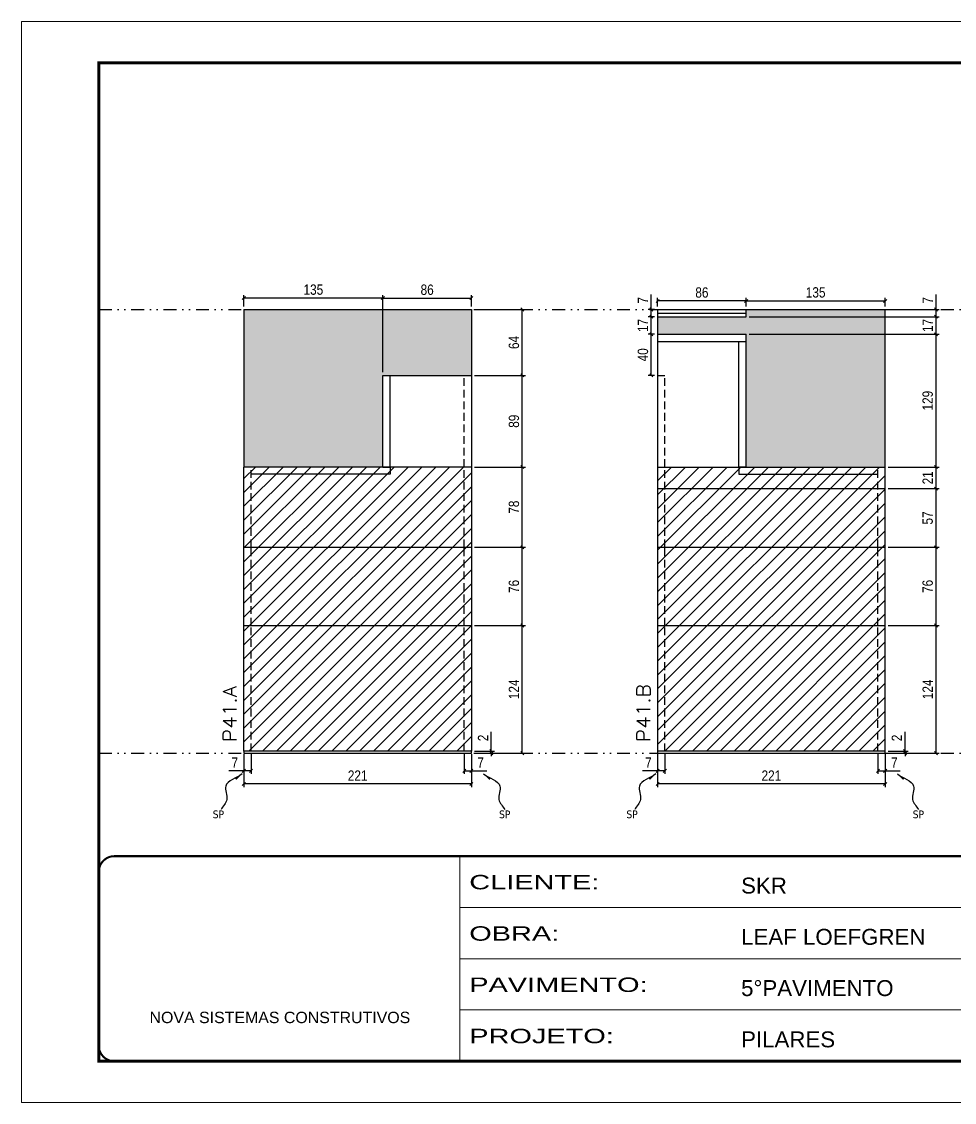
# Model space of a CAD drawing. Extents: x 14400 to 27878, y -21631 to 6985.
# Drawn here: x 17583 to 18489, y -7848 to -6798 of the extents above; entities that cross this region are included whole.
import ezdxf

# ---------------------------------------------------------------- set-up
doc = ezdxf.new("R2010")
doc.units = 0
for name, pattern in [('CONTINUO', [0]), ('DASHED', [0.75, 0.5, -0.25]), ('DIVIDE2', [0.625, 0.25, -0.125, 0, -0.125, 0, -0.125]), ('HIDDEN', [0.375, 0.25, -0.125])]:
    doc.linetypes.add(name, pattern=pattern)
for name, color, linetype in [('COTA', 241, 'Continuous'), ('Nível', 160, 'Continuous'), ('Painéis', 200, 'Continuous'), ('SARR_2.2x7', 40, 'Continuous'), ('Sarrafo de Pressão', 42, 'HIDDEN'), ('texto', 7, 'Continuous')]:
    doc.layers.add(name, color=color, linetype=linetype)
for name, color, linetype, lineweight in [('Folhas', 255, 'Continuous', 9), ('Hachura', 251, 'Continuous', 9), ('SARRAFO DE PRESSAO', 251, 'DASHED', 9), ('Texto Seção', 7, 'Continuous', 15)]:
    doc.layers.add(name, color=color, linetype=linetype, lineweight=lineweight)
doc.styles.add('ARIAL', font='arial.ttf')
doc.styles.add('COTA TECNICA', font='techl___.ttf', dxfattribs={"height": 10})
doc.styles.add('COTA TECNICA-50', font='techl___.ttf', dxfattribs={"height": 10})
doc.styles.add('REGUA-120', font='ROMANS.shx', dxfattribs={"height": 15})
doc.styles.get("Standard").update_dxf_attribs({"font": 'arial.ttf'})
doc.styles.add('Tecnologia', font='')
doc.styles.get('Tecnologia').set_extended_font_data('Forgotten Futurist')
doc.dimstyles.new('COTA PAINEL-50', dxfattribs={"dimtxt": 10, "dimasz": 3, "dimexe": 3, "dimexo": 3, "dimgap": 3, "dimtad": 1, "dimdec": 1, "dimzin": 12, "dimdsep": 46, "dimtxsty": 'COTA TECNICA-50', "dimblk1": 'OBLIQUE', "dimblk2": 'OBLIQUE', "dimsah": 1, "dimcen": 0.9, "dimclrd": 4, "dimclre": 4, "dimclrt": 240, "dimadec": 1, "dimazin": 3, "dimtfac": 1, "dimtdec": 1, "dimtmove": 0, "dimatfit": 3, "dimfxl": 1, "dimtolj": 1, "dimtzin": 12, "dimarcsym": 0})
doc.dimstyles.new('PAINEL', dxfattribs={"dimtxt": 10, "dimasz": 3, "dimexe": 3, "dimexo": 3, "dimgap": 3, "dimtad": 1, "dimdec": 1, "dimzin": 12, "dimdsep": 46, "dimtxsty": 'COTA TECNICA', "dimblk1": 'OBLIQUE', "dimblk2": 'OBLIQUE', "dimsah": 1, "dimcen": 0.9, "dimclrd": 4, "dimclre": 4, "dimclrt": 240, "dimadec": 1, "dimazin": 3, "dimtfac": 1, "dimtdec": 1, "dimtmove": 0, "dimatfit": 3, "dimfxl": 1, "dimtolj": 1, "dimtzin": 12, "dimarcsym": 0})
doc.dimstyles.get("Standard").update_dxf_attribs({"dimtxt": 0.18, "dimasz": 0.18, "dimexe": 0.18, "dimexo": 0.0625, "dimgap": 0.09, "dimtad": 0, "dimtih": 1, "dimtoh": 1, "dimdec": 4, "dimzin": 0, "dimdsep": 46, "dimtxsty": 'Standard', "dimcen": 0.09, "dimadec": 0, "dimazin": 0, "dimtfac": 1, "dimtdec": 4, "dimtofl": 0, "dimtmove": 0, "dimatfit": 3, "dimfxl": 1, "dimtolj": 1, "dimtzin": 0, "dimarcsym": 0})

# ---------------------------------------------------------------- blocks, each defined once
blk = doc.blocks.new('9999999999')
at = {"color": 30, "linetype": 'CONTINUO'}
for p, q in [((98564.6, 34230.2), (98564.6, 34429.4)), ((98564.6, 34379.6), (99584, 34379.6)), ((98564.6, 34329.8), (99488, 34329.8)), ((98564.6, 34280), (99488, 34280))]:
    blk.add_line(p, q, dxfattribs=at)
at = {"color": 30, "linetype": 'CONTINUO', "const_width": 2}
blk.add_lwpolyline([(99584, 34230.2), (99584, 34414.4, 0.414214), (99569, 34429.4), (98229, 34429.4, 0.414214), (98214, 34414.4), (98214, 34245.2, 0.414214), (98229, 34230.2), (99584, 34230.2)], format="xyb", dxfattribs=at)
at = {"layer": 'Folhas'}
blk.add_lwpolyline([(98139, 34190.2), (99624, 34190.2), (99624, 35240.2), (98139, 35240.2)], close=True, dxfattribs=at)
at = {"layer": 'Folhas', "color": 30, "const_width": 3}
blk.add_lwpolyline([(98214, 34230.2), (99584, 34230.2), (99584, 35200.2), (98214, 35200.2)], close=True, dxfattribs=at)
at = {"color": 7, "linetype": 'Continuous', "ltscale": 5, "style": 'ARIAL'}
for s, height, p in [('SKR', 15.48, (98837.7, 34393.1)), ('LEAF LOEFGREN', 15.483, (98837.7, 34343.3)), ('5°PAVIMENTO', 15.483, (98837.7, 34293.5)), ('NOVA SISTEMAS CONSTRUTIVOS', 11.059, (98263.2, 34267.2)), ('PILARES', 15.48, (98837.7, 34243.7))]:
    blk.add_text(s, height=height, dxfattribs=at).set_placement(p)
at = {"layer": 'Folhas', "color": 7, "style": 'Tecnologia', "width": 1.5}
for s, p in [('CLIENTE:', (98573.7, 34397.2)), ('OBRA:', (98573.7, 34347.3)), ('PAVIMENTO:', (98573.7, 34297.5)), ('PROJETO:', (98573.7, 34247.7))]:
    blk.add_text(s, height=14, dxfattribs=at).set_placement(p)
blk = doc.blocks.new('_Oblique')
at = {"color": 0, "linetype": 'ByBlock', "lineweight": -2}
blk.add_line((-0.5, -0.5), (0.5, 0.5), dxfattribs=at)
blk = doc.blocks.new('*D4165')
at = {"layer": 'COTA', "color": 4, "lineweight": -2, "transparency": 16777216}
for p, q in [((17799.3, -7509.9), (17799.3, -7541.8)), ((18020.3, -7509.9), (18020.3, -7541.8)), ((18020.3, -7538.8), (17799.3, -7538.8))]:
    blk.add_line(p, q, dxfattribs=at)
at = {"layer": 'Defpoints', "color": 0, "transparency": 16777216}
for p in [(17799.3, -7506.9), (18020.3, -7506.9), (17799.3, -7538.8)]:
    blk.add_point(p, dxfattribs=at)
at = {"layer": 'COTA', "color": 4, "lineweight": -2, "transparency": 16777216, "xscale": 3, "yscale": 3, "zscale": 3, "rotation": 180}
blk.add_blockref('_Oblique', (17799.3, -7538.8), dxfattribs=at)
at = {"layer": 'COTA', "color": 4, "lineweight": -2, "transparency": 16777216, "xscale": 3, "yscale": 3, "zscale": 3}
blk.add_blockref('_Oblique', (18020.3, -7538.8), dxfattribs=at)
at = {"layer": 'COTA', "color": 240, "transparency": 16777216, "insert": (17909.8, -7530.7), "char_height": 10, "attachment_point": 5, "style": 'COTA TECNICA'}
blk.add_mtext('\\A1;221', dxfattribs=at)
blk = doc.blocks.new('*D4166')
at = {"layer": 'COTA', "color": 4, "lineweight": -2, "transparency": 16777216}
for p, q in [((18013.3, -7509.9), (18013.3, -7529.1)), ((18020.3, -7511.9), (18020.3, -7529.1)), ((18013.3, -7526.1), (18020.3, -7526.1)), ((18020.3, -7526.1), (18035.1, -7526.1))]:
    blk.add_line(p, q, dxfattribs=at)
at = {"layer": 'Defpoints', "color": 0, "transparency": 16777216}
for p in [(18013.3, -7506.9), (18020.3, -7508.9), (18020.3, -7526.1)]:
    blk.add_point(p, dxfattribs=at)
at = {"layer": 'COTA', "color": 4, "lineweight": -2, "transparency": 16777216, "xscale": 3, "yscale": 3, "zscale": 3, "rotation": 180}
blk.add_blockref('_Oblique', (18013.3, -7526.1), dxfattribs=at)
at = {"layer": 'COTA', "color": 4, "lineweight": -2, "transparency": 16777216, "xscale": 3, "yscale": 3, "zscale": 3}
blk.add_blockref('_Oblique', (18020.3, -7526.1), dxfattribs=at)
at = {"layer": 'COTA', "color": 240, "transparency": 16777216, "insert": (18029.2, -7518.1), "char_height": 10, "attachment_point": 5, "style": 'COTA TECNICA-50'}
blk.add_mtext('\\A1;7', dxfattribs=at)
blk = doc.blocks.new('*D4167')
at = {"layer": 'COTA', "color": 4, "lineweight": -2, "transparency": 16777216}
for p, q in [((17799.3, -7511.9), (17799.3, -7529.1)), ((17806.3, -7509.9), (17806.3, -7529.1)), ((17799.3, -7526.1), (17784.6, -7526.1)), ((17806.3, -7526.1), (17799.3, -7526.1))]:
    blk.add_line(p, q, dxfattribs=at)
at = {"layer": 'Defpoints', "color": 0, "transparency": 16777216}
for p in [(17806.3, -7506.9), (17799.3, -7508.9), (17799.3, -7526.1)]:
    blk.add_point(p, dxfattribs=at)
at = {"layer": 'COTA', "color": 4, "lineweight": -2, "transparency": 16777216, "xscale": 3, "yscale": 3, "zscale": 3, "rotation": 180}
blk.add_blockref('_Oblique', (17799.3, -7526.1), dxfattribs=at)
at = {"layer": 'COTA', "color": 4, "lineweight": -2, "transparency": 16777216, "xscale": 3, "yscale": 3, "zscale": 3}
blk.add_blockref('_Oblique', (17806.3, -7526.1), dxfattribs=at)
at = {"layer": 'COTA', "color": 240, "transparency": 16777216, "insert": (17790.5, -7518.1), "char_height": 10, "attachment_point": 5, "style": 'COTA TECNICA-50'}
blk.add_mtext('\\A1;7', dxfattribs=at)
blk = doc.blocks.new('*D4168')
at = {"layer": 'COTA', "color": 4, "lineweight": -2, "transparency": 16777216}
for p, q in [((18039.6, -7506.9), (18039.6, -7488.1)), ((18023.3, -7506.9), (18042.6, -7506.9)), ((18039.6, -7508.9), (18039.6, -7506.9)), ((18023.3, -7508.9), (18042.6, -7508.9)), ((18039.6, -7508.9), (18039.6, -7511.9))]:
    blk.add_line(p, q, dxfattribs=at)
at = {"layer": 'Defpoints', "color": 0, "transparency": 16777216}
for p in [(18020.3, -7506.9), (18020.3, -7508.9), (18039.6, -7508.9)]:
    blk.add_point(p, dxfattribs=at)
at = {"layer": 'COTA', "color": 4, "lineweight": -2, "transparency": 16777216, "xscale": 3, "yscale": 3, "zscale": 3}
for p, rotation in [((18039.6, -7506.9), 270), ((18039.6, -7508.9), 90)]:
    blk.add_blockref('_Oblique', p, dxfattribs=dict(at, rotation=rotation))
at = {"layer": 'COTA', "color": 240, "transparency": 16777216, "insert": (18031.6, -7494.1), "char_height": 10, "attachment_point": 5, "rotation": 90, "style": 'COTA TECNICA-50'}
blk.add_mtext('\\A1;2', dxfattribs=at)
blk = doc.blocks.new('*D4169')
at = {"layer": 'COTA', "color": 4, "linetype": 'ByBlock', "lineweight": -2, "transparency": 16777216}
for p, q in [((18023.3, -7384.9), (18072.7, -7384.9)), ((18069.7, -7508.9), (18069.7, -7384.9)), ((18023.3, -7508.9), (18072.7, -7508.9))]:
    blk.add_line(p, q, dxfattribs=at)
at = {"layer": 'Defpoints', "color": 0, "linetype": 'ByBlock', "transparency": 16777216}
for p in [(18020.3, -7384.9), (18069.7, -7384.9), (18020.3, -7508.9)]:
    blk.add_point(p, dxfattribs=at)
at = {"layer": 'COTA', "color": 4, "linetype": 'ByBlock', "lineweight": -2, "transparency": 16777216, "xscale": 3, "yscale": 3, "zscale": 3}
for p, rotation in [((18069.7, -7384.9), 90), ((18069.7, -7508.9), 270)]:
    blk.add_blockref('_Oblique', p, dxfattribs=dict(at, rotation=rotation))
at = {"layer": 'COTA', "color": 240, "linetype": 'ByBlock', "transparency": 16777216, "insert": (18061.6, -7446.9), "char_height": 10, "attachment_point": 5, "rotation": 90, "style": 'COTA TECNICA'}
blk.add_mtext('\\A1;124', dxfattribs=at)
blk = doc.blocks.new('*D4170')
at = {"layer": 'COTA', "color": 4, "lineweight": -2, "transparency": 16777216}
for p, q in [((18023.3, -7308.9), (18072.7, -7308.9)), ((18069.7, -7384.9), (18069.7, -7308.9)), ((18023.3, -7384.9), (18072.7, -7384.9))]:
    blk.add_line(p, q, dxfattribs=at)
at = {"layer": 'Defpoints', "color": 0, "transparency": 16777216}
for p in [(18020.3, -7308.9), (18069.7, -7308.9), (18020.3, -7384.9)]:
    blk.add_point(p, dxfattribs=at)
at = {"layer": 'COTA', "color": 4, "lineweight": -2, "transparency": 16777216, "xscale": 3, "yscale": 3, "zscale": 3}
for p, rotation in [((18069.7, -7308.9), 90), ((18069.7, -7384.9), 270)]:
    blk.add_blockref('_Oblique', p, dxfattribs=dict(at, rotation=rotation))
at = {"layer": 'COTA', "color": 240, "transparency": 16777216, "insert": (18061.6, -7346.9), "char_height": 10, "attachment_point": 5, "rotation": 90, "style": 'COTA TECNICA'}
blk.add_mtext('\\A1;76', dxfattribs=at)
blk = doc.blocks.new('*D4175')
at = {"layer": 'COTA', "color": 4, "lineweight": -2, "transparency": 16777216}
for p, q in [((18023.3, -7230.9), (18072.7, -7230.9)), ((18069.7, -7308.9), (18069.7, -7230.9)), ((18023.3, -7308.9), (18072.7, -7308.9))]:
    blk.add_line(p, q, dxfattribs=at)
at = {"layer": 'Defpoints', "color": 0, "transparency": 16777216}
for p in [(18020.3, -7230.9), (18069.7, -7230.9), (18020.3, -7308.9)]:
    blk.add_point(p, dxfattribs=at)
at = {"layer": 'COTA', "color": 4, "lineweight": -2, "transparency": 16777216, "xscale": 3, "yscale": 3, "zscale": 3}
for p, rotation in [((18069.7, -7230.9), 90), ((18069.7, -7308.9), 270)]:
    blk.add_blockref('_Oblique', p, dxfattribs=dict(at, rotation=rotation))
at = {"layer": 'COTA', "color": 240, "transparency": 16777216, "insert": (18061.6, -7269.9), "char_height": 10, "attachment_point": 5, "rotation": 90, "style": 'COTA TECNICA'}
blk.add_mtext('\\A1;78', dxfattribs=at)
blk = doc.blocks.new('*D4171')
at = {"layer": 'COTA', "color": 4, "lineweight": -2, "transparency": 16777216}
for p, q in [((18023.3, -7077.9), (18072.7, -7077.9)), ((18069.7, -7141.9), (18069.7, -7077.9)), ((18023.3, -7141.9), (18072.7, -7141.9))]:
    blk.add_line(p, q, dxfattribs=at)
at = {"layer": 'Defpoints', "color": 0, "transparency": 16777216}
for p in [(18020.3, -7077.9), (18069.7, -7077.9), (18020.3, -7141.9)]:
    blk.add_point(p, dxfattribs=at)
at = {"layer": 'COTA', "color": 4, "lineweight": -2, "transparency": 16777216, "xscale": 3, "yscale": 3, "zscale": 3}
for p, rotation in [((18069.7, -7077.9), 90), ((18069.7, -7141.9), 270)]:
    blk.add_blockref('_Oblique', p, dxfattribs=dict(at, rotation=rotation))
at = {"layer": 'COTA', "color": 240, "transparency": 16777216, "insert": (18061.6, -7109.9), "char_height": 10, "attachment_point": 5, "rotation": 90, "style": 'COTA TECNICA'}
blk.add_mtext('\\A1;64', dxfattribs=at)
blk = doc.blocks.new('*D4172')
at = {"layer": 'COTA', "color": 4, "lineweight": -2, "transparency": 16777216}
for p, q in [((17799.3, -7074.9), (17799.3, -7063.8)), ((17934.3, -7138.9), (17934.3, -7063.8)), ((17934.3, -7066.8), (17799.3, -7066.8))]:
    blk.add_line(p, q, dxfattribs=at)
at = {"layer": 'Defpoints', "color": 0, "transparency": 16777216}
for p in [(17799.3, -7066.8), (17799.3, -7077.9), (17934.3, -7141.9)]:
    blk.add_point(p, dxfattribs=at)
at = {"layer": 'COTA', "color": 4, "lineweight": -2, "transparency": 16777216, "xscale": 3, "yscale": 3, "zscale": 3, "rotation": 180}
blk.add_blockref('_Oblique', (17799.3, -7066.8), dxfattribs=at)
at = {"layer": 'COTA', "color": 4, "lineweight": -2, "transparency": 16777216, "xscale": 3, "yscale": 3, "zscale": 3}
blk.add_blockref('_Oblique', (17934.3, -7066.8), dxfattribs=at)
at = {"layer": 'COTA', "color": 240, "transparency": 16777216, "insert": (17866.8, -7058.6), "char_height": 10, "attachment_point": 5, "style": 'COTA TECNICA'}
blk.add_mtext('\\A1;135', dxfattribs=at)
blk = doc.blocks.new('*D4173')
at = {"layer": 'COTA', "color": 4, "lineweight": -2, "transparency": 16777216}
for p, q in [((18023.3, -7141.9), (18072.7, -7141.9)), ((18069.7, -7230.9), (18069.7, -7141.9)), ((18023.3, -7230.9), (18072.7, -7230.9))]:
    blk.add_line(p, q, dxfattribs=at)
at = {"layer": 'Defpoints', "color": 0, "transparency": 16777216}
for p in [(18020.3, -7141.9), (18069.7, -7141.9), (18020.3, -7230.9)]:
    blk.add_point(p, dxfattribs=at)
at = {"layer": 'COTA', "color": 4, "lineweight": -2, "transparency": 16777216, "xscale": 3, "yscale": 3, "zscale": 3}
for p, rotation in [((18069.7, -7141.9), 90), ((18069.7, -7230.9), 270)]:
    blk.add_blockref('_Oblique', p, dxfattribs=dict(at, rotation=rotation))
at = {"layer": 'COTA', "color": 240, "transparency": 16777216, "insert": (18061.6, -7186.4), "char_height": 10, "attachment_point": 5, "rotation": 90, "style": 'COTA TECNICA'}
blk.add_mtext('\\A1;89', dxfattribs=at)
blk = doc.blocks.new('*D4174')
at = {"layer": 'COTA', "color": 4, "lineweight": -2, "transparency": 16777216}
for p, q in [((17934.3, -7138.9), (17934.3, -7063.8)), ((18020.3, -7074.9), (18020.3, -7063.8)), ((17934.3, -7066.8), (18020.3, -7066.8))]:
    blk.add_line(p, q, dxfattribs=at)
at = {"layer": 'Defpoints', "color": 0, "transparency": 16777216}
for p in [(18020.3, -7066.8), (18020.3, -7077.9), (17934.3, -7141.9)]:
    blk.add_point(p, dxfattribs=at)
at = {"layer": 'COTA', "color": 4, "lineweight": -2, "transparency": 16777216, "xscale": 3, "yscale": 3, "zscale": 3, "rotation": 180}
blk.add_blockref('_Oblique', (17934.3, -7066.8), dxfattribs=at)
at = {"layer": 'COTA', "color": 4, "lineweight": -2, "transparency": 16777216, "xscale": 3, "yscale": 3, "zscale": 3}
blk.add_blockref('_Oblique', (18020.3, -7066.8), dxfattribs=at)
at = {"layer": 'COTA', "color": 240, "transparency": 16777216, "insert": (17977.3, -7058.7), "char_height": 10, "attachment_point": 5, "style": 'COTA TECNICA'}
blk.add_mtext('\\A1;86', dxfattribs=at)
blk = doc.blocks.new('*D4176')
at = {"layer": 'COTA', "color": 4, "lineweight": -2, "transparency": 16777216}
for p, q in [((18201.1, -7509.9), (18201.1, -7541.8)), ((18422.1, -7509.9), (18422.1, -7541.8)), ((18422.1, -7538.8), (18201.1, -7538.8))]:
    blk.add_line(p, q, dxfattribs=at)
at = {"layer": 'Defpoints', "color": 0, "transparency": 16777216}
for p in [(18201.1, -7506.9), (18422.1, -7506.9), (18201.1, -7538.8)]:
    blk.add_point(p, dxfattribs=at)
at = {"layer": 'COTA', "color": 4, "lineweight": -2, "transparency": 16777216, "xscale": 3, "yscale": 3, "zscale": 3, "rotation": 180}
blk.add_blockref('_Oblique', (18201.1, -7538.8), dxfattribs=at)
at = {"layer": 'COTA', "color": 4, "lineweight": -2, "transparency": 16777216, "xscale": 3, "yscale": 3, "zscale": 3}
blk.add_blockref('_Oblique', (18422.1, -7538.8), dxfattribs=at)
at = {"layer": 'COTA', "color": 240, "transparency": 16777216, "insert": (18311.6, -7530.7), "char_height": 10, "attachment_point": 5, "style": 'COTA TECNICA'}
blk.add_mtext('\\A1;221', dxfattribs=at)
blk = doc.blocks.new('*D4177')
at = {"layer": 'COTA', "color": 4, "lineweight": -2, "transparency": 16777216}
for p, q in [((18415.1, -7509.9), (18415.1, -7529.1)), ((18422.1, -7511.9), (18422.1, -7529.1)), ((18415.1, -7526.1), (18422.1, -7526.1)), ((18422.1, -7526.1), (18436.8, -7526.1))]:
    blk.add_line(p, q, dxfattribs=at)
at = {"layer": 'Defpoints', "color": 0, "transparency": 16777216}
for p in [(18415.1, -7506.9), (18422.1, -7508.9), (18422.1, -7526.1)]:
    blk.add_point(p, dxfattribs=at)
at = {"layer": 'COTA', "color": 4, "lineweight": -2, "transparency": 16777216, "xscale": 3, "yscale": 3, "zscale": 3, "rotation": 180}
blk.add_blockref('_Oblique', (18415.1, -7526.1), dxfattribs=at)
at = {"layer": 'COTA', "color": 4, "lineweight": -2, "transparency": 16777216, "xscale": 3, "yscale": 3, "zscale": 3}
blk.add_blockref('_Oblique', (18422.1, -7526.1), dxfattribs=at)
at = {"layer": 'COTA', "color": 240, "transparency": 16777216, "insert": (18431, -7518.1), "char_height": 10, "attachment_point": 5, "style": 'COTA TECNICA-50'}
blk.add_mtext('\\A1;7', dxfattribs=at)
blk = doc.blocks.new('*D4178')
at = {"layer": 'COTA', "color": 4, "lineweight": -2, "transparency": 16777216}
for p, q in [((18201.1, -7511.9), (18201.1, -7529.1)), ((18208.1, -7509.9), (18208.1, -7529.1)), ((18201.1, -7526.1), (18186.4, -7526.1)), ((18208.1, -7526.1), (18201.1, -7526.1))]:
    blk.add_line(p, q, dxfattribs=at)
at = {"layer": 'Defpoints', "color": 0, "transparency": 16777216}
for p in [(18208.1, -7506.9), (18201.1, -7508.9), (18201.1, -7526.1)]:
    blk.add_point(p, dxfattribs=at)
at = {"layer": 'COTA', "color": 4, "lineweight": -2, "transparency": 16777216, "xscale": 3, "yscale": 3, "zscale": 3, "rotation": 180}
blk.add_blockref('_Oblique', (18201.1, -7526.1), dxfattribs=at)
at = {"layer": 'COTA', "color": 4, "lineweight": -2, "transparency": 16777216, "xscale": 3, "yscale": 3, "zscale": 3}
blk.add_blockref('_Oblique', (18208.1, -7526.1), dxfattribs=at)
at = {"layer": 'COTA', "color": 240, "transparency": 16777216, "insert": (18192.2, -7518.1), "char_height": 10, "attachment_point": 5, "style": 'COTA TECNICA-50'}
blk.add_mtext('\\A1;7', dxfattribs=at)
blk = doc.blocks.new('*D4179')
at = {"layer": 'COTA', "color": 4, "lineweight": -2, "transparency": 16777216}
for p, q in [((18441.4, -7506.9), (18441.4, -7488.1)), ((18425.1, -7506.9), (18444.4, -7506.9)), ((18441.4, -7508.9), (18441.4, -7506.9)), ((18425.1, -7508.9), (18444.4, -7508.9)), ((18441.4, -7508.9), (18441.4, -7511.9))]:
    blk.add_line(p, q, dxfattribs=at)
at = {"layer": 'Defpoints', "color": 0, "transparency": 16777216}
for p in [(18422.1, -7506.9), (18422.1, -7508.9), (18441.4, -7508.9)]:
    blk.add_point(p, dxfattribs=at)
at = {"layer": 'COTA', "color": 4, "lineweight": -2, "transparency": 16777216, "xscale": 3, "yscale": 3, "zscale": 3}
for p, rotation in [((18441.4, -7506.9), 270), ((18441.4, -7508.9), 90)]:
    blk.add_blockref('_Oblique', p, dxfattribs=dict(at, rotation=rotation))
at = {"layer": 'COTA', "color": 240, "transparency": 16777216, "insert": (18433.4, -7494.1), "char_height": 10, "attachment_point": 5, "rotation": 90, "style": 'COTA TECNICA-50'}
blk.add_mtext('\\A1;2', dxfattribs=at)
blk = doc.blocks.new('*D4180')
at = {"layer": 'COTA', "color": 4, "linetype": 'ByBlock', "lineweight": -2, "transparency": 16777216}
for p, q in [((18425.1, -7384.9), (18474.5, -7384.9)), ((18471.5, -7508.9), (18471.5, -7384.9)), ((18425.1, -7508.9), (18474.5, -7508.9))]:
    blk.add_line(p, q, dxfattribs=at)
at = {"layer": 'Defpoints', "color": 0, "linetype": 'ByBlock', "transparency": 16777216}
for p in [(18422.1, -7384.9), (18471.5, -7384.9), (18422.1, -7508.9)]:
    blk.add_point(p, dxfattribs=at)
at = {"layer": 'COTA', "color": 4, "linetype": 'ByBlock', "lineweight": -2, "transparency": 16777216, "xscale": 3, "yscale": 3, "zscale": 3}
for p, rotation in [((18471.5, -7384.9), 90), ((18471.5, -7508.9), 270)]:
    blk.add_blockref('_Oblique', p, dxfattribs=dict(at, rotation=rotation))
at = {"layer": 'COTA', "color": 240, "linetype": 'ByBlock', "transparency": 16777216, "insert": (18463.4, -7446.9), "char_height": 10, "attachment_point": 5, "rotation": 90, "style": 'COTA TECNICA'}
blk.add_mtext('\\A1;124', dxfattribs=at)
blk = doc.blocks.new('*D4181')
at = {"layer": 'COTA', "color": 4, "lineweight": -2, "transparency": 16777216}
for p, q in [((18425.1, -7308.9), (18474.5, -7308.9)), ((18471.5, -7384.9), (18471.5, -7308.9)), ((18425.1, -7384.9), (18474.5, -7384.9))]:
    blk.add_line(p, q, dxfattribs=at)
at = {"layer": 'Defpoints', "color": 0, "transparency": 16777216}
for p in [(18422.1, -7308.9), (18471.5, -7308.9), (18422.1, -7384.9)]:
    blk.add_point(p, dxfattribs=at)
at = {"layer": 'COTA', "color": 4, "lineweight": -2, "transparency": 16777216, "xscale": 3, "yscale": 3, "zscale": 3}
for p, rotation in [((18471.5, -7308.9), 90), ((18471.5, -7384.9), 270)]:
    blk.add_blockref('_Oblique', p, dxfattribs=dict(at, rotation=rotation))
at = {"layer": 'COTA', "color": 240, "transparency": 16777216, "insert": (18463.4, -7346.9), "char_height": 10, "attachment_point": 5, "rotation": 90, "style": 'COTA TECNICA'}
blk.add_mtext('\\A1;76', dxfattribs=at)
blk = doc.blocks.new('*D4182')
at = {"layer": 'COTA', "color": 4, "lineweight": -2, "transparency": 16777216}
for p, q in [((18425.1, -7251.9), (18474.5, -7251.9)), ((18471.5, -7308.9), (18471.5, -7251.9)), ((18425.1, -7308.9), (18474.5, -7308.9))]:
    blk.add_line(p, q, dxfattribs=at)
at = {"layer": 'Defpoints', "color": 0, "transparency": 16777216}
for p in [(18422.1, -7251.9), (18471.5, -7251.9), (18422.1, -7308.9)]:
    blk.add_point(p, dxfattribs=at)
at = {"layer": 'COTA', "color": 4, "lineweight": -2, "transparency": 16777216, "xscale": 3, "yscale": 3, "zscale": 3}
for p, rotation in [((18471.5, -7251.9), 90), ((18471.5, -7308.9), 270)]:
    blk.add_blockref('_Oblique', p, dxfattribs=dict(at, rotation=rotation))
at = {"layer": 'COTA', "color": 240, "transparency": 16777216, "insert": (18463.4, -7280.4), "char_height": 10, "attachment_point": 5, "rotation": 90, "style": 'COTA TECNICA'}
blk.add_mtext('\\A1;57', dxfattribs=at)
blk = doc.blocks.new('*D4183')
at = {"layer": 'COTA', "color": 4, "lineweight": -2, "transparency": 16777216}
for p, q in [((18290.1, -7101.9), (18474.5, -7101.9)), ((18471.5, -7230.9), (18471.5, -7101.9)), ((18425.1, -7230.9), (18474.5, -7230.9))]:
    blk.add_line(p, q, dxfattribs=at)
at = {"layer": 'Defpoints', "color": 0, "transparency": 16777216}
for p in [(18287.1, -7101.9), (18471.5, -7101.9), (18422.1, -7230.9)]:
    blk.add_point(p, dxfattribs=at)
at = {"layer": 'COTA', "color": 4, "lineweight": -2, "transparency": 16777216, "xscale": 3, "yscale": 3, "zscale": 3}
for p, rotation in [((18471.5, -7101.9), 90), ((18471.5, -7230.9), 270)]:
    blk.add_blockref('_Oblique', p, dxfattribs=dict(at, rotation=rotation))
at = {"layer": 'COTA', "color": 240, "transparency": 16777216, "insert": (18463.4, -7166.4), "char_height": 10, "attachment_point": 5, "rotation": 90, "style": 'COTA TECNICA'}
blk.add_mtext('\\A1;129', dxfattribs=at)
blk = doc.blocks.new('*D4184')
at = {"layer": 'COTA', "color": 4, "lineweight": -2, "transparency": 16777216}
for p, q in [((18287.1, -7074.9), (18287.1, -7066.5)), ((18287.1, -7069.5), (18422.1, -7069.5)), ((18422.1, -7074.9), (18422.1, -7066.5))]:
    blk.add_line(p, q, dxfattribs=at)
at = {"layer": 'Defpoints', "color": 0, "transparency": 16777216}
for p in [(18422.1, -7069.5), (18287.1, -7077.9), (18422.1, -7077.9)]:
    blk.add_point(p, dxfattribs=at)
at = {"layer": 'COTA', "color": 4, "lineweight": -2, "transparency": 16777216, "xscale": 3, "yscale": 3, "zscale": 3, "rotation": 180}
blk.add_blockref('_Oblique', (18287.1, -7069.5), dxfattribs=at)
at = {"layer": 'COTA', "color": 4, "lineweight": -2, "transparency": 16777216, "xscale": 3, "yscale": 3, "zscale": 3}
blk.add_blockref('_Oblique', (18422.1, -7069.5), dxfattribs=at)
at = {"layer": 'COTA', "color": 240, "transparency": 16777216, "insert": (18354.6, -7061.3), "char_height": 10, "attachment_point": 5, "style": 'COTA TECNICA'}
blk.add_mtext('\\A1;135', dxfattribs=at)
blk = doc.blocks.new('*D4185')
at = {"layer": 'COTA', "color": 4, "lineweight": -2, "transparency": 16777216}
for p, q in [((18290.1, -7084.9), (18474.5, -7084.9)), ((18471.5, -7101.9), (18471.5, -7084.9)), ((18290.1, -7101.9), (18474.5, -7101.9))]:
    blk.add_line(p, q, dxfattribs=at)
at = {"layer": 'Defpoints', "color": 0, "transparency": 16777216}
for p in [(18287.1, -7084.9), (18471.5, -7084.9), (18287.1, -7101.9)]:
    blk.add_point(p, dxfattribs=at)
at = {"layer": 'COTA', "color": 4, "lineweight": -2, "transparency": 16777216, "xscale": 3, "yscale": 3, "zscale": 3}
for p, rotation in [((18471.5, -7084.9), 90), ((18471.5, -7101.9), 270)]:
    blk.add_blockref('_Oblique', p, dxfattribs=dict(at, rotation=rotation))
at = {"layer": 'COTA', "color": 240, "transparency": 16777216, "insert": (18463.4, -7093.4), "char_height": 10, "attachment_point": 5, "rotation": 90, "style": 'COTA TECNICA'}
blk.add_mtext('\\A1;17', dxfattribs=at)
blk = doc.blocks.new('*D4186')
at = {"layer": 'COTA', "color": 4, "lineweight": -2, "transparency": 16777216}
for p, q in [((18201.1, -7074.9), (18201.1, -7066.5)), ((18287.1, -7069.5), (18201.1, -7069.5)), ((18287.1, -7074.9), (18287.1, -7066.5))]:
    blk.add_line(p, q, dxfattribs=at)
at = {"layer": 'Defpoints', "color": 0, "transparency": 16777216}
for p in [(18201.1, -7069.5), (18201.1, -7077.9), (18287.1, -7077.9)]:
    blk.add_point(p, dxfattribs=at)
at = {"layer": 'COTA', "color": 4, "lineweight": -2, "transparency": 16777216, "xscale": 3, "yscale": 3, "zscale": 3, "rotation": 180}
blk.add_blockref('_Oblique', (18201.1, -7069.5), dxfattribs=at)
at = {"layer": 'COTA', "color": 4, "lineweight": -2, "transparency": 16777216, "xscale": 3, "yscale": 3, "zscale": 3}
blk.add_blockref('_Oblique', (18287.1, -7069.5), dxfattribs=at)
at = {"layer": 'COTA', "color": 240, "transparency": 16777216, "insert": (18244.1, -7061.4), "char_height": 10, "attachment_point": 5, "style": 'COTA TECNICA'}
blk.add_mtext('\\A1;86', dxfattribs=at)
blk = doc.blocks.new('*D4187')
at = {"layer": 'COTA', "color": 4, "lineweight": -2, "transparency": 16777216}
for p, q in [((18471.5, -7077.9), (18471.5, -7063.2)), ((18290.1, -7084.9), (18474.5, -7084.9)), ((18425.1, -7077.9), (18474.5, -7077.9)), ((18471.5, -7084.9), (18471.5, -7077.9))]:
    blk.add_line(p, q, dxfattribs=at)
at = {"layer": 'Defpoints', "color": 0, "transparency": 16777216}
for p in [(18287.1, -7084.9), (18422.1, -7077.9), (18471.5, -7077.9)]:
    blk.add_point(p, dxfattribs=at)
at = {"layer": 'COTA', "color": 4, "lineweight": -2, "transparency": 16777216, "xscale": 3, "yscale": 3, "zscale": 3}
for p, rotation in [((18471.5, -7077.9), 90), ((18471.5, -7084.9), 270)]:
    blk.add_blockref('_Oblique', p, dxfattribs=dict(at, rotation=rotation))
at = {"layer": 'COTA', "color": 240, "transparency": 16777216, "insert": (18463.4, -7069), "char_height": 10, "attachment_point": 5, "rotation": 90, "style": 'COTA TECNICA'}
blk.add_mtext('\\A1;7', dxfattribs=at)
blk = doc.blocks.new('*D4188')
at = {"layer": 'COTA', "color": 4, "lineweight": -2, "transparency": 16777216}
for p, q in [((18198.1, -7101.9), (18192, -7101.9)), ((18195, -7141.9), (18195, -7101.9)), ((18198.1, -7141.9), (18192, -7141.9))]:
    blk.add_line(p, q, dxfattribs=at)
at = {"layer": 'Defpoints', "color": 0, "transparency": 16777216}
for p in [(18195, -7101.9), (18201.1, -7101.9), (18201.1, -7141.9)]:
    blk.add_point(p, dxfattribs=at)
at = {"layer": 'COTA', "color": 4, "lineweight": -2, "transparency": 16777216, "xscale": 3, "yscale": 3, "zscale": 3}
for p, rotation in [((18195, -7101.9), 90), ((18195, -7141.9), 270)]:
    blk.add_blockref('_Oblique', p, dxfattribs=dict(at, rotation=rotation))
at = {"layer": 'COTA', "color": 240, "transparency": 16777216, "insert": (18186.9, -7121.9), "char_height": 10, "attachment_point": 5, "rotation": 90, "style": 'COTA TECNICA'}
blk.add_mtext('\\A1;40', dxfattribs=at)
blk = doc.blocks.new('*D4189')
at = {"layer": 'COTA', "color": 4, "lineweight": -2, "transparency": 16777216}
for p, q in [((18198.1, -7084.9), (18192, -7084.9)), ((18195, -7101.9), (18195, -7084.9)), ((18198.1, -7101.9), (18192, -7101.9))]:
    blk.add_line(p, q, dxfattribs=at)
at = {"layer": 'Defpoints', "color": 0, "transparency": 16777216}
for p in [(18195, -7084.9), (18201.1, -7084.9), (18201.1, -7101.9)]:
    blk.add_point(p, dxfattribs=at)
at = {"layer": 'COTA', "color": 4, "lineweight": -2, "transparency": 16777216, "xscale": 3, "yscale": 3, "zscale": 3}
for p, rotation in [((18195, -7084.9), 90), ((18195, -7101.9), 270)]:
    blk.add_blockref('_Oblique', p, dxfattribs=dict(at, rotation=rotation))
at = {"layer": 'COTA', "color": 240, "transparency": 16777216, "insert": (18186.9, -7093.4), "char_height": 10, "attachment_point": 5, "rotation": 90, "style": 'COTA TECNICA'}
blk.add_mtext('\\A1;17', dxfattribs=at)
blk = doc.blocks.new('*D4190')
at = {"layer": 'COTA', "color": 4, "lineweight": -2, "transparency": 16777216}
for p, q in [((18195, -7077.9), (18195, -7063.2)), ((18198.1, -7077.9), (18192, -7077.9)), ((18198.1, -7084.9), (18192, -7084.9)), ((18195, -7084.9), (18195, -7077.9))]:
    blk.add_line(p, q, dxfattribs=at)
at = {"layer": 'Defpoints', "color": 0, "transparency": 16777216}
for p in [(18195, -7077.9), (18201.1, -7077.9), (18201.1, -7084.9)]:
    blk.add_point(p, dxfattribs=at)
at = {"layer": 'COTA', "color": 4, "lineweight": -2, "transparency": 16777216, "xscale": 3, "yscale": 3, "zscale": 3}
for p, rotation in [((18195, -7077.9), 90), ((18195, -7084.9), 270)]:
    blk.add_blockref('_Oblique', p, dxfattribs=dict(at, rotation=rotation))
at = {"layer": 'COTA', "color": 240, "transparency": 16777216, "insert": (18186.9, -7069), "char_height": 10, "attachment_point": 5, "rotation": 90, "style": 'COTA TECNICA'}
blk.add_mtext('\\A1;7', dxfattribs=at)
blk = doc.blocks.new('*D4191')
at = {"layer": 'COTA', "color": 4, "lineweight": -2, "transparency": 16777216}
for p, q in [((18425.1, -7230.9), (18474.5, -7230.9)), ((18471.5, -7251.9), (18471.5, -7230.9)), ((18425.1, -7251.9), (18474.5, -7251.9))]:
    blk.add_line(p, q, dxfattribs=at)
at = {"layer": 'Defpoints', "color": 0, "transparency": 16777216}
for p in [(18422.1, -7230.9), (18471.5, -7230.9), (18422.1, -7251.9)]:
    blk.add_point(p, dxfattribs=at)
at = {"layer": 'COTA', "color": 4, "lineweight": -2, "transparency": 16777216, "xscale": 3, "yscale": 3, "zscale": 3}
for p, rotation in [((18471.5, -7230.9), 90), ((18471.5, -7251.9), 270)]:
    blk.add_blockref('_Oblique', p, dxfattribs=dict(at, rotation=rotation))
at = {"layer": 'COTA', "color": 240, "transparency": 16777216, "insert": (18463.4, -7241.4), "char_height": 10, "attachment_point": 5, "rotation": 90, "style": 'COTA TECNICA'}
blk.add_mtext('\\A1;21', dxfattribs=at)

msp = doc.modelspace()

# ---------------------------------------------------------------- hatches: boundary and pattern name
at = {"layer": 'COTA'}
h = msp.add_hatch(dxfattribs=at)
h.set_pattern_fill('AR-CONC', color=256, scale=0.03)
h.set_pattern_definition([(50, (1608.071, -2297.15), (5.4655401, -0.4781726), [0.5715, -6.2865]), (355, (1608.071, -2297.15), (-1.0573026, 5.7317054), [0.4572, -5.0292175]), (100.451445, (1608.5267, -2297.19), (4.4082374, 5.2535326), [0.4857003, -5.3427073]), (46.1842, (1608.071, -2295.626), (8.1323712, -1.2612698), [0.85725, -9.42975]), (96.63556, (1608.749, -2295.731), (7.122124, 7.4227837), [0.7285507, -8.0140682]), (351.18415, (1608.071, -2295.626), (7.122124, 7.4227837), [0.685799, -7.543792]), (21, (1608.833, -2296.007), (4.5484317, -3.067956), [0.5715, -6.2865]), (326, (1608.833, -2296.007), (1.8540609, 5.525639), [0.4572, -5.0292]), (71.451445, (1609.212, -2296.263), (6.4024926, 2.457683), [0.4857003, -5.3426981]), (37.5, (1608.0712, -2297.1502), (0.0926581, 2.53665117), [0, -4.96824, 0, -5.1054, 0, -5.04825]), (7.5, (1608.0712, -2297.1502), (2.00458988, 3.00541724), [0, -2.91084, 0, -4.85394, 0, -1.92405]), (327.5, (1606.372, -2297.1502), (4.06771786, -0.17186232), [0, -1.905, 0, -5.9436, 0, -7.8867]), (317.5, (1605.61, -2297.1502), (4.44387544, 0.7627947), [0, -2.4765, 0, -3.94716, 0, -5.6007])])
h.paths.add_polyline_path([(17934.35, -7141.89), (18020.35, -7141.89), (18020.35, -7077.89), (17799.35, -7077.89), (17799.35, -7230.89), (17934.35, -7230.89)])
h = msp.add_hatch(dxfattribs=at)
h.set_pattern_fill('AR-CONC', color=256, scale=0.03)
h.paths.add_polyline_path([(18422.1, -7077.89), (18287.1, -7077.89), (18287.1, -7084.89), (18201.1, -7084.89), (18201.1, -7101.89), (18287.1, -7101.89), (18287.1, -7230.89), (18422.1, -7230.89)])
at = {"layer": 'Hachura', "linetype": 'ByBlock'}
h = msp.add_hatch(dxfattribs=at)
h.set_pattern_fill('ANSI31', color=256, scale=3)
h.paths.add_polyline_path([(18020.35, -7230.89), (17799.35, -7230.89), (17799.35, -7308.89), (18020.35, -7308.89)])
h.paths.add_polyline_path([(18020.35, -7308.89), (17799.35, -7308.89), (17799.35, -7384.89), (18020.35, -7384.89)])
h.paths.add_polyline_path([(18020.35, -7384.89), (17799.35, -7384.89), (17799.35, -7506.89), (18020.35, -7506.89)])
h.paths.add_polyline_path([(18422.1, -7384.89), (18201.1, -7384.89), (18201.1, -7506.89), (18422.1, -7506.89)])
h.paths.add_polyline_path([(18422.1, -7308.89), (18201.1, -7308.89), (18201.1, -7384.89), (18422.1, -7384.89)])
h.paths.add_polyline_path([(18422.1, -7251.89), (18201.1, -7251.89), (18201.1, -7308.89), (18422.1, -7308.89)])
h.paths.add_polyline_path([(18422.1, -7230.89), (18201.1, -7230.89), (18201.1, -7251.89), (18422.1, -7251.89)])
h.paths.add_polyline_path([(18637.05, -7262.89), (18612.05, -7262.89), (18612.05, -7506.89), (18637.05, -7506.89)])
h.paths.add_polyline_path([(18637.05, -7230.89), (18612.05, -7230.89), (18612.05, -7262.89), (18637.05, -7262.89)])
h.paths.add_polyline_path([(18867.39, -7230.89), (18842.39, -7230.89), (18842.39, -7262.89), (18867.39, -7262.89)])
h.paths.add_polyline_path([(18867.39, -7262.89), (18842.39, -7262.89), (18842.39, -7506.89), (18867.39, -7506.89)])

# ---------------------------------------------------------------- linework, layer by layer
at = {"layer": 'COTA'}
for p, q in [((17799.35, -7077.89), (18020.35, -7077.89)), ((17799.35, -7077.89), (17799.35, -7230.89)), ((18020.35, -7077.89), (18020.35, -7141.89)), ((18201.1, -7084.89), (18201.1, -7101.89)), ((18287.1, -7077.89), (18422.1, -7077.89)), ((18422.1, -7230.89), (18422.1, -7077.89)), ((17934.35, -7230.89), (17941.35, -7230.89)), ((17941.35, -7230.89), (17941.35, -7237.89)), ((18287.1, -7230.89), (18280.1, -7230.89)), ((18280.1, -7230.89), (18280.1, -7237.89))]:
    msp.add_line(p, q, dxfattribs=at)
at = {"layer": 'Nível', "color": 4, "linetype": 'DIVIDE2', "ltscale": 50}
for p, q in [((17658.47, -7077.89), (19028.47, -7077.89)), ((17658.47, -7508.89), (19028.47, -7508.89))]:
    msp.add_line(p, q, dxfattribs=at)
at = {"layer": 'Painéis'}
for p, q in [((18201.1, -7077.89), (18201.1, -7084.89)), ((18201.1, -7077.89), (18287.1, -7077.89)), ((18201.1, -7084.89), (18287.1, -7084.89)), ((18287.1, -7084.89), (18287.1, -7077.89)), ((18201.1, -7101.89), (18201.1, -7506.89)), ((18201.1, -7101.89), (18287.1, -7101.89)), ((18287.1, -7230.89), (18287.1, -7101.89)), ((17934.35, -7141.89), (18020.35, -7141.89)), ((17934.35, -7230.89), (17934.35, -7141.89)), ((18020.35, -7141.89), (18020.35, -7506.89)), ((17799.35, -7506.89), (17799.35, -7230.89)), ((18020.35, -7230.89), (17799.35, -7230.89)), ((18201.1, -7230.89), (18422.1, -7230.89)), ((18422.1, -7506.89), (18422.1, -7230.89)), ((18201.1, -7251.89), (18422.1, -7251.89)), ((17799.35, -7308.89), (18020.35, -7308.89)), ((18201.1, -7308.89), (18422.1, -7308.89)), ((17799.35, -7384.89), (18020.35, -7384.89)), ((18201.1, -7384.89), (18422.1, -7384.89))]:
    msp.add_line(p, q, dxfattribs=at)
for points in [[(18020.35, -7506.89), (17799.35, -7506.89), (17799.35, -7508.89), (18020.35, -7508.89)], [(18422.1, -7506.89), (18201.1, -7506.89), (18201.1, -7508.89), (18422.1, -7508.89)]]:
    msp.add_lwpolyline(points, close=True, dxfattribs=at)
at = {"layer": 'SARR_2.2x7'}
for p, q in [((18201.1, -7081.39), (18287.1, -7081.39)), ((18201.1, -7108.89), (18287.1, -7108.89)), ((18280.1, -7230.89), (18280.1, -7108.89)), ((17941.35, -7230.89), (17941.35, -7141.89)), ((17941.35, -7237.89), (17806.35, -7237.89)), ((18280.1, -7237.89), (18415.1, -7237.89))]:
    msp.add_line(p, q, dxfattribs=at)
at = {"layer": 'Sarrafo de Pressão', "ltscale": 30}
for p, q in [((18013.35, -7230.89), (18013.35, -7141.89)), ((18201.1, -7141.89), (18208.1, -7141.89)), ((18208.1, -7230.89), (18208.1, -7141.89)), ((17806.35, -7308.89), (17806.35, -7230.89)), ((18013.35, -7308.89), (18013.35, -7230.89)), ((18208.1, -7308.89), (18208.1, -7230.89)), ((18415.1, -7308.89), (18415.1, -7230.89)), ((17806.35, -7384.89), (17806.35, -7308.89)), ((18013.35, -7384.89), (18013.35, -7308.89)), ((18208.1, -7384.89), (18208.1, -7308.89)), ((18415.1, -7384.89), (18415.1, -7308.89)), ((17806.35, -7506.89), (17806.35, -7384.89)), ((18013.35, -7506.89), (18013.35, -7384.89)), ((18208.1, -7506.89), (18208.1, -7384.89)), ((18415.1, -7506.89), (18415.1, -7384.89))]:
    msp.add_line(p, q, dxfattribs=at)

# ---------------------------------------------------------------- block references
at = {"layer": 'SARRAFO DE PRESSAO', "color": 6, "linetype": 'ByBlock'}
msp.add_blockref('9999999999', (-80555.51, -42038.38), dxfattribs=at)

# ---------------------------------------------------------------- texts
at = {"layer": 'texto', "color": 0, "char_height": 7.5, "attachment_point": 5}
for insert in [(17774.57, -7568.38), (18052.59, -7568.38), (18176.32, -7568.38), (18454.34, -7568.38)]:
    msp.add_mtext('{\\fTahoma|b0|i0|c0|p34;\\C4;SP}', dxfattribs=dict(at, insert=insert))
at = {"layer": 'Texto Seção', "style": 'REGUA-120', "width": 1.1}
for s, p in [('P41.A', (17792.1, -7498.13)), ('P41.B', (18193.85, -7498.13))]:
    msp.add_text(s, height=13, rotation=90, dxfattribs=at).set_placement(p)

# ---------------------------------------------------------------- dimensions: what is measured, and where the dimension line sits
at = {"layer": 'COTA'}
for base, p1, p2, dimstyle, picture, middle in [((17799.35, -7066.82), (17934.35, -7141.89), (17799.35, -7077.89), 'PAINEL', '*D4172', (17866.85, -7058.6)), ((18020.35, -7066.82), (17934.35, -7141.89), (18020.35, -7077.89), 'PAINEL', '*D4174', (17977.35, -7058.69)), ((18201.1, -7069.51), (18287.1, -7077.89), (18201.1, -7077.89), 'PAINEL', '*D4186', (18244.1, -7061.39)), ((18422.1, -7069.51), (18287.1, -7077.89), (18422.1, -7077.89), 'PAINEL', '*D4184', (18354.6, -7061.29)), ((18020.35, -7526.13), (18013.35, -7506.89), (18020.35, -7508.89), 'COTA PAINEL-50', '*D4166', (18029.21, -7518.06)), ((18422.1, -7526.13), (18415.1, -7506.89), (18422.1, -7508.89), 'COTA PAINEL-50', '*D4177', (18430.96, -7518.06))]:
    dim = msp.add_linear_dim(base=base, p1=p1, p2=p2, dimstyle=dimstyle, dxfattribs=at)
    dim.commit()
    dim.dimension.update_dxf_attribs({"geometry": picture, "text_midpoint": middle})
for base, p1, p2, angle, dimstyle, picture, middle in [((18195, -7077.89), (18201.1, -7084.89), (18201.1, -7077.89), 90, 'PAINEL', '*D4190', (18186.92, -7069.03)), ((18471.46, -7077.89), (18287.1, -7084.89), (18422.1, -7077.89), 90, 'PAINEL', '*D4187', (18463.39, -7069.03)), ((18069.71, -7077.89), (18020.35, -7141.89), (18020.35, -7077.89), 90, 'PAINEL', '*D4171', (18061.61, -7109.89)), ((18195, -7084.89), (18201.1, -7101.89), (18201.1, -7084.89), 90, 'PAINEL', '*D4189', (18186.92, -7093.39)), ((18471.46, -7084.89), (18287.1, -7101.89), (18287.1, -7084.89), 90, 'PAINEL', '*D4185', (18463.39, -7093.39)), ((18195, -7101.89), (18201.1, -7141.89), (18201.1, -7101.89), 90, 'PAINEL', '*D4188', (18186.89, -7121.89)), ((18471.46, -7101.89), (18422.1, -7230.89), (18287.1, -7101.89), 90, 'PAINEL', '*D4183', (18463.37, -7166.39)), ((18069.71, -7141.89), (18020.35, -7230.89), (18020.35, -7141.89), 90, 'PAINEL', '*D4173', (18061.61, -7186.39)), ((18069.71, -7230.89), (18020.35, -7308.89), (18020.35, -7230.89), 90, 'PAINEL', '*D4175', (18061.62, -7269.89)), ((18471.46, -7230.89), (18422.1, -7251.89), (18422.1, -7230.89), 90, 'PAINEL', '*D4191', (18463.4, -7241.39)), ((18471.46, -7251.89), (18422.1, -7308.89), (18422.1, -7251.89), 90, 'PAINEL', '*D4182', (18463.35, -7280.39)), ((18069.71, -7308.89), (18020.35, -7384.89), (18020.35, -7308.89), 90, 'PAINEL', '*D4170', (18061.61, -7346.89)), ((18471.46, -7308.89), (18422.1, -7384.89), (18422.1, -7308.89), 90, 'PAINEL', '*D4181', (18463.36, -7346.89)), ((17799.35, -7526.13), (17806.35, -7506.89), (17799.35, -7508.89), 180, 'COTA PAINEL-50', '*D4167', (17790.48, -7518.06)), ((18201.1, -7526.13), (18208.1, -7506.89), (18201.1, -7508.89), 180, 'COTA PAINEL-50', '*D4178', (18192.23, -7518.06))]:
    dim = msp.add_linear_dim(base=base, p1=p1, p2=p2, angle=angle, dimstyle=dimstyle, dxfattribs=at)
    dim.commit()
    dim.dimension.update_dxf_attribs({"geometry": picture, "text_midpoint": middle})
at = {"layer": 'COTA', "linetype": 'ByBlock'}
for p1, p2, picture, middle in [((18020.35, -7508.89), (18020.35, -7384.89), '*D4169', (18061.64, -7446.89)), ((18422.1, -7508.89), (18422.1, -7384.89), '*D4180', (18463.39, -7446.89))]:
    dim = msp.add_aligned_dim(p1=p1, p2=p2, distance=-49.37, dimstyle='PAINEL', dxfattribs=at)
    dim.commit()
    dim.dimension.update_dxf_attribs({"geometry": picture, "text_midpoint": middle})
at = {"layer": 'COTA'}
for base, p1, p2, picture, middle in [((18039.6, -7508.89), (18020.35, -7506.89), (18020.35, -7508.89), '*D4168', (18039.6, -7494.14)), ((18441.35, -7508.89), (18422.1, -7506.89), (18422.1, -7508.89), '*D4179', (18441.35, -7494.14))]:
    dim = msp.add_linear_dim(base=base, p1=p1, p2=p2, angle=90, dimstyle='COTA PAINEL-50', dxfattribs=at)
    dim.commit()
    dim.dimension.update_dxf_attribs({"geometry": picture, "text_midpoint": middle, "dimtype": 160})
for base, p1, p2, picture, middle in [((17799.35, -7538.79), (18020.35, -7506.89), (17799.35, -7506.89), '*D4165', (17909.85, -7530.73)), ((18201.1, -7538.79), (18422.1, -7506.89), (18201.1, -7506.89), '*D4176', (18311.6, -7530.73))]:
    dim = msp.add_linear_dim(base=base, p1=p1, p2=p2, angle=180, dimstyle='PAINEL', override={"dimarcsym": 2}, dxfattribs=at)
    dim.commit()
    dim.dimension.update_dxf_attribs({"geometry": picture, "text_midpoint": middle})

# ---------------------------------------------------------------- leaders
at = {"layer": 'COTA', "path_type": 1}
for points in [[(17797.52, -7529.07), (17781.73, -7540.91), (17782.66, -7553.91), (17777.1, -7563.69)], [(18032.18, -7529.07), (18047.96, -7540.91), (18047.04, -7553.91), (18052.59, -7563.69)], [(18199.27, -7529.07), (18183.48, -7540.91), (18184.41, -7553.91), (18178.85, -7563.69)], [(18433.92, -7529.07), (18449.71, -7540.91), (18448.78, -7553.91), (18454.34, -7563.69)]]:
    msp.add_leader(points, dimstyle='Standard', override={"dimasz": 8}, dxfattribs=at)

doc.saveas('drawing.dxf')
